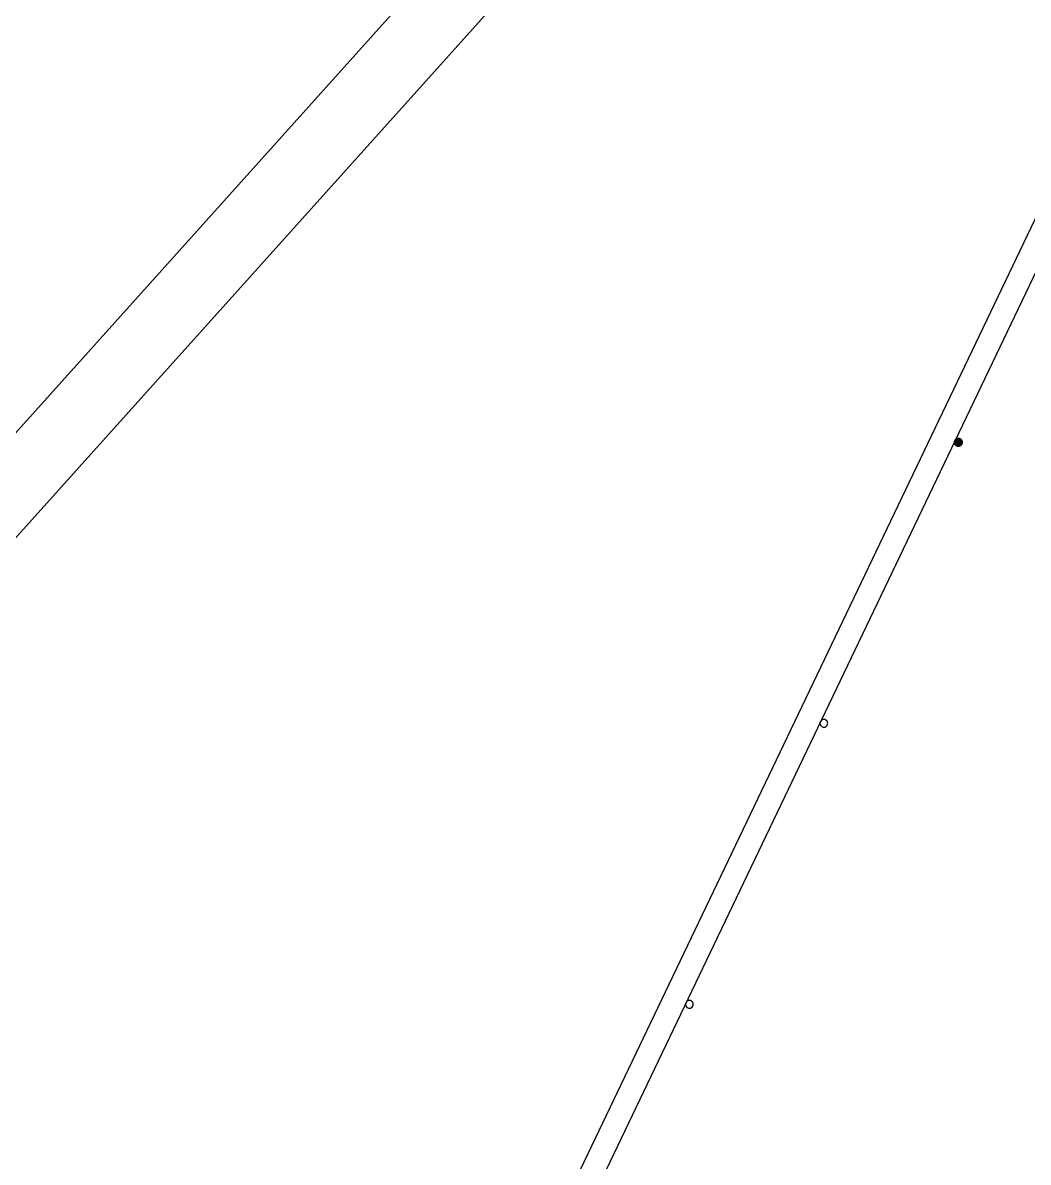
# Model space of a CAD drawing. Extents: x -1989 to 1557, y -2316 to 1157.
# Drawn here: x 258 to 903, y -777 to -46 of the extents above; entities that cross this region are included whole.
import ezdxf

# ---------------------------------------------------------------- set-up
doc = ezdxf.new("R2010")
doc.units = 0
doc.layers.get('0').update_dxf_attribs({"color": 13, "linetype": 'CONTINUOUS'})
for name, color, linetype in [('COLUMN', 5, 'CONTINUOUS'), ('DRAIN', 8, 'CONTINUOUS'), ('SITE', 250, 'CONTINUOUS')]:
    doc.layers.add(name, color=color, linetype=linetype)

# ---------------------------------------------------------------- blocks, each defined once
blk = doc.blocks.new('GROUP_1')
at = {"color": 7}
for p, q in [((997.01, 2001.39), (997.21, 2002.34)), ((997.01, 2001.39, 190), (997.21, 2002.34)), ((997.01, 2001.39, 190), (997.21, 2002.34, 190)), ((997.02, 2001.57), (997.01, 2001.39)), ((997.01, 2001.39), (997.02, 2001.2)), ((997.21, 2000.43), (997.01, 2001.39)), ((997.21, 2000.43, 190), (997.01, 2001.39)), ((997.01, 2001.39), (997.01, 2001.39, 190)), ((997.21, 2000.43, 190), (997.01, 2001.39, 190)), ((997.04, 2001.76), (997.02, 2001.57)), ((997.02, 2001.2), (997.04, 2001.01)), ((997.08, 2001.94), (997.04, 2001.76)), ((997.04, 2001.01), (997.08, 2000.83)), ((997.13, 2002.12), (997.08, 2001.94)), ((997.08, 2000.83), (997.13, 2000.65)), ((997.19, 2002.3), (997.13, 2002.12)), ((997.13, 2000.65), (997.19, 2000.47)), ((997.26, 2002.47), (997.19, 2002.3)), ((997.19, 2000.47), (997.26, 2000.3)), ((997.21, 2002.34), (997.44, 2002.78)), ((997.21, 2002.34, 190), (997.44, 2002.78)), ((997.21, 2002.34, 190), (997.44, 2002.78, 190)), ((997.21, 2002.34), (997.21, 2002.34, 190)), ((997.44, 2000), (997.21, 2000.43)), ((997.44, 2000, 190), (997.21, 2000.43)), ((997.21, 2000.43), (997.21, 2000.43, 190)), ((997.44, 2000, 190), (997.21, 2000.43, 190)), ((997.35, 2002.64), (997.26, 2002.47)), ((997.26, 2000.3), (997.35, 2000.14)), ((997.45, 2002.8), (997.35, 2002.64)), ((997.35, 2000.14), (997.45, 1999.98)), ((997.44, 2002.78), (997.75, 2003.15)), ((997.44, 2002.78, 190), (997.75, 2003.15)), ((997.44, 2002.78, 190), (997.75, 2003.15, 190)), ((997.44, 2002.78), (997.44, 2002.78, 190)), ((997.75, 1999.62), (997.44, 2000)), ((997.75, 1999.62, 190), (997.44, 2000)), ((997.44, 2000), (997.44, 2000, 190)), ((997.75, 1999.62, 190), (997.44, 2000, 190)), ((997.56, 2002.95), (997.45, 2002.8)), ((997.45, 1999.98), (997.56, 1999.83)), ((997.68, 2003.09), (997.56, 2002.95)), ((997.56, 1999.83), (997.68, 1999.69)), ((997.81, 2003.22), (997.68, 2003.09)), ((997.68, 1999.69), (997.81, 1999.55)), ((997.75, 2003.15), (998.13, 2003.47)), ((997.75, 2003.15, 190), (998.13, 2003.47)), ((997.75, 2003.15, 190), (998.13, 2003.47, 190)), ((997.75, 2003.15), (997.75, 2003.15, 190)), ((998.13, 1999.31), (997.75, 1999.62)), ((997.75, 1999.62), (997.75, 1999.62, 190)), ((998.13, 1999.31, 190), (997.75, 1999.62)), ((998.13, 1999.31, 190), (997.75, 1999.62, 190)), ((997.96, 2003.34), (997.81, 2003.22)), ((997.81, 1999.55), (997.96, 1999.43)), ((998.11, 2003.45), (997.96, 2003.34)), ((997.96, 1999.43), (998.11, 1999.32)), ((998.26, 2003.55), (998.11, 2003.45)), ((998.11, 1999.32), (998.26, 1999.22)), ((998.13, 2003.47), (998.56, 2003.7)), ((998.13, 2003.47, 190), (998.56, 2003.7)), ((998.13, 2003.47, 190), (998.56, 2003.7, 190)), ((998.13, 2003.47), (998.13, 2003.47, 190)), ((998.56, 1999.08), (998.13, 1999.31)), ((998.56, 1999.08, 190), (998.13, 1999.31)), ((998.13, 1999.31), (998.13, 1999.31, 190)), ((998.56, 1999.08, 190), (998.13, 1999.31, 190)), ((998.43, 2003.64), (998.26, 2003.55)), ((998.26, 1999.22), (998.43, 1999.13)), ((998.6, 2003.71), (998.43, 2003.64)), ((998.43, 1999.13), (998.6, 1999.06)), ((998.56, 2003.7), (999.51, 2003.89)), ((998.56, 2003.7, 190), (999.51, 2003.89)), ((998.56, 2003.7, 190), (999.51, 2003.89, 190)), ((998.56, 2003.7), (998.56, 2003.7, 190)), ((999.51, 1998.89), (998.56, 1999.08)), ((999.51, 1998.89, 190), (998.56, 1999.08)), ((998.56, 1999.08), (998.56, 1999.08, 190)), ((999.51, 1998.89, 190), (998.56, 1999.08, 190)), ((998.78, 2003.78), (998.6, 2003.71)), ((998.6, 1999.06), (998.78, 1999)), ((998.96, 2003.82), (998.78, 2003.78)), ((998.78, 1999), (998.96, 1998.95)), ((999.14, 2003.86), (998.96, 2003.82)), ((998.96, 1998.95), (999.14, 1998.92)), ((999.33, 2003.88), (999.14, 2003.86)), ((999.14, 1998.92), (999.33, 1998.89)), ((999.51, 2003.89), (999.33, 2003.88)), ((999.33, 1998.89), (999.51, 1998.89)), ((999.7, 2003.88), (999.51, 2003.89)), ((999.51, 2003.89), (1000.47, 2003.7)), ((999.51, 2003.89), (999.51, 2003.89, 190)), ((999.51, 2003.89, 190), (1000.47, 2003.7)), ((999.51, 2003.89, 190), (1000.47, 2003.7, 190)), ((1000.47, 1999.08), (999.51, 1998.89)), ((1000.47, 1999.08, 190), (999.51, 1998.89)), ((1000.47, 1999.08, 190), (999.51, 1998.89, 190)), ((999.51, 1998.89), (999.7, 1998.89)), ((999.51, 1998.89), (999.51, 1998.89, 190)), ((999.89, 2003.86), (999.7, 2003.88)), ((999.7, 1998.89), (999.89, 1998.92)), ((1000.07, 2003.82), (999.89, 2003.86)), ((999.89, 1998.92), (1000.07, 1998.95)), ((1000.25, 2003.78), (1000.07, 2003.82)), ((1000.07, 1998.95), (1000.25, 1999)), ((1000.43, 2003.71), (1000.25, 2003.78)), ((1000.25, 1999), (1000.43, 1999.06)), ((1000.6, 2003.64), (1000.43, 2003.71)), ((1000.43, 1999.06), (1000.6, 1999.13)), ((1000.47, 2003.7), (1000.9, 2003.47)), ((1000.47, 2003.7), (1000.47, 2003.7, 190)), ((1000.47, 2003.7, 190), (1000.9, 2003.47)), ((1000.47, 2003.7, 190), (1000.9, 2003.47, 190)), ((1000.9, 1999.31), (1000.47, 1999.08)), ((1000.9, 1999.31, 190), (1000.47, 1999.08)), ((1000.9, 1999.31, 190), (1000.47, 1999.08, 190)), ((1000.47, 1999.08), (1000.47, 1999.08, 190)), ((1000.76, 2003.55), (1000.6, 2003.64)), ((1000.6, 1999.13), (1000.76, 1999.22)), ((1000.92, 2003.45), (1000.76, 2003.55)), ((1000.76, 1999.22), (1000.92, 1999.32)), ((1000.9, 2003.47), (1001.28, 2003.15)), ((1000.9, 2003.47), (1000.9, 2003.47, 190)), ((1000.9, 2003.47, 190), (1001.28, 2003.15)), ((1000.9, 2003.47, 190), (1001.28, 2003.15, 190)), ((1001.28, 1999.62), (1000.9, 1999.31)), ((1001.28, 1999.62, 190), (1000.9, 1999.31)), ((1001.28, 1999.62, 190), (1000.9, 1999.31, 190)), ((1000.9, 1999.31), (1000.9, 1999.31, 190)), ((1001.07, 2003.34), (1000.92, 2003.45)), ((1000.92, 1999.32), (1001.07, 1999.43)), ((1001.22, 2003.22), (1001.07, 2003.34)), ((1001.07, 1999.43), (1001.22, 1999.55)), ((1001.35, 2003.09), (1001.22, 2003.22)), ((1001.22, 1999.55), (1001.35, 1999.69)), ((1001.28, 2003.15), (1001.59, 2002.78)), ((1001.28, 2003.15), (1001.28, 2003.15, 190)), ((1001.28, 2003.15, 190), (1001.59, 2002.78)), ((1001.28, 2003.15, 190), (1001.59, 2002.78, 190)), ((1001.59, 2000), (1001.28, 1999.62)), ((1001.59, 2000, 190), (1001.28, 1999.62)), ((1001.59, 2000, 190), (1001.28, 1999.62, 190)), ((1001.28, 1999.62), (1001.28, 1999.62, 190)), ((1001.47, 2002.95), (1001.35, 2003.09)), ((1001.35, 1999.69), (1001.47, 1999.83)), ((1001.58, 2002.8), (1001.47, 2002.95)), ((1001.47, 1999.83), (1001.58, 1999.98)), ((1001.68, 2002.64), (1001.58, 2002.8)), ((1001.58, 1999.98), (1001.68, 2000.14)), ((1001.59, 2002.78), (1001.82, 2002.34)), ((1001.59, 2002.78), (1001.59, 2002.78, 190)), ((1001.59, 2002.78, 190), (1001.82, 2002.34)), ((1001.59, 2002.78, 190), (1001.82, 2002.34, 190)), ((1001.82, 2000.43), (1001.59, 2000)), ((1001.82, 2000.43, 190), (1001.59, 2000)), ((1001.82, 2000.43, 190), (1001.59, 2000, 190)), ((1001.59, 2000), (1001.59, 2000, 190)), ((1001.77, 2002.47), (1001.68, 2002.64)), ((1001.68, 2000.14), (1001.77, 2000.3)), ((1001.84, 2002.3), (1001.77, 2002.47)), ((1001.77, 2000.3), (1001.84, 2000.47)), ((1001.82, 2002.34), (1002.01, 2001.39)), ((1001.82, 2002.34), (1001.82, 2002.34, 190)), ((1001.82, 2002.34, 190), (1002.01, 2001.39)), ((1001.82, 2002.34, 190), (1002.01, 2001.39, 190)), ((1002.01, 2001.39), (1001.82, 2000.43)), ((1002.01, 2001.39, 190), (1001.82, 2000.43)), ((1002.01, 2001.39, 190), (1001.82, 2000.43, 190)), ((1001.82, 2000.43), (1001.82, 2000.43, 190)), ((1001.9, 2002.12), (1001.84, 2002.3)), ((1001.84, 2000.47), (1001.9, 2000.65)), ((1001.95, 2001.94), (1001.9, 2002.12)), ((1001.9, 2000.65), (1001.95, 2000.83)), ((1001.99, 2001.76), (1001.95, 2001.94)), ((1001.95, 2000.83), (1001.99, 2001.01)), ((1002.01, 2001.57), (1001.99, 2001.76)), ((1001.99, 2001.01), (1002.01, 2001.2)), ((1002.01, 2001.39), (1002.01, 2001.57)), ((1002.01, 2001.2), (1002.01, 2001.39)), ((1002.01, 2001.39), (1002.01, 2001.39, 190))]:
    blk.add_line(p, q, dxfattribs=at)
at = {"layer": 'COLUMN', "color": 7}
for points in [[(1002.01, 2001.39, 0), (1001.94, 2002.01, 0), (1001.71, 2002.59, 0), (1001.34, 2003.1, 0), (1000.85, 2003.5, 0), (1000.29, 2003.76, 0), (999.67, 2003.88, 0), (999.05, 2003.84, 0), (998.45, 2003.65, 0), (997.92, 2003.31, 0), (997.49, 2002.86, 0), (997.19, 2002.31, 0), (997.03, 2001.7, 0), (997.03, 2001.07, 0), (997.19, 2000.47, 0), (997.49, 1999.92, 0), (997.92, 1999.46, 0), (998.45, 1999.13, 0), (999.05, 1998.93, 0), (999.67, 1998.89, 0), (1000.29, 1999.01, 0), (1000.85, 1999.28, 0), (1001.34, 1999.68, 0), (1001.71, 2000.18, 0), (1001.94, 2000.77, 0), (1002.01, 2001.39, 0)], [(915.72, 1820.96, 0), (915.65, 1821.58, 0), (915.41, 1822.16, 0), (915.05, 1822.67, 0), (914.56, 1823.07, 0), (914, 1823.34, 0), (913.38, 1823.46, 0), (912.76, 1823.42, 0), (912.16, 1823.22, 0), (911.63, 1822.89, 0), (911.2, 1822.43, 0), (910.9, 1821.88, 0), (910.74, 1821.27, 0), (910.74, 1820.65, 0), (910.9, 1820.04, 0), (911.2, 1819.49, 0), (911.63, 1819.03, 0), (912.16, 1818.7, 0), (912.76, 1818.5, 0), (913.38, 1818.47, 0), (914, 1818.58, 0), (914.56, 1818.85, 0), (915.05, 1819.25, 0), (915.41, 1819.76, 0), (915.65, 1820.34, 0), (915.72, 1820.96, 0)], [(829.43, 1640.53, 0), (829.35, 1641.16, 0), (829.12, 1641.74, 0), (828.76, 1642.24, 0), (828.27, 1642.64, 0), (827.71, 1642.91, 0), (827.09, 1643.03, 0), (826.46, 1642.99, 0), (825.87, 1642.8, 0), (825.34, 1642.46, 0), (824.91, 1642, 0), (824.61, 1641.45, 0), (824.45, 1640.85, 0), (824.45, 1640.22, 0), (824.61, 1639.61, 0), (824.91, 1639.06, 0), (825.34, 1638.61, 0), (825.87, 1638.27, 0), (826.46, 1638.08, 0), (827.09, 1638.04, 0), (827.71, 1638.16, 0), (828.27, 1638.42, 0), (828.76, 1638.82, 0), (829.12, 1639.33, 0), (829.35, 1639.91, 0), (829.43, 1640.53, 0)]]:
    blk.add_polyline3d(points, close=True, dxfattribs=at)
at = {"layer": 'DRAIN', "color": 7}
for points in [[(65.87, 1641.29, 0), (1689.79, 3450.49, 0)], [(65.87, 1573.92, 0), (1620.83, 3306.29, 0)]]:
    blk.add_polyline3d(points, dxfattribs=at)
at = {"layer": 'SITE', "color": 7}
for points in [[(1683.97, 3473.09, 0), (36.01, 27.35, 0)], [(1697.51, 3466.62, 0), (49.55, 20.88, 0)]]:
    blk.add_polyline3d(points, dxfattribs=at)
at = {"layer": 'COLUMN', "color": 7}
mesh = blk.add_polyface(dxfattribs=at)
corners = [(997.02, 2001.2), (997.02, 2001.57), (997.01, 2001.39), (997.04, 2001.01), (997.04, 2001.76), (997.08, 2000.83), (997.08, 2001.94), (997.13, 2000.65), (997.13, 2002.12), (997.19, 2000.47), (997.19, 2002.3), (997.26, 2000.3), (997.26, 2002.47), (997.35, 2000.14), (997.35, 2002.64), (997.45, 1999.98), (997.45, 2002.8), (997.56, 1999.83), (997.56, 2002.95), (997.68, 1999.69), (997.68, 2003.09), (997.81, 1999.55), (997.81, 2003.22), (997.96, 1999.43), (997.96, 2003.34), (998.11, 1999.32), (998.11, 2003.45), (998.26, 1999.22), (998.26, 2003.55), (998.43, 1999.13), (998.43, 2003.64), (998.6, 1999.06), (998.6, 2003.71), (998.78, 1999), (998.78, 2003.78), (998.96, 1998.95), (998.96, 2003.82), (999.14, 1998.92), (999.14, 2003.86), (999.33, 1998.89), (999.33, 2003.88), (999.51, 1998.89), (999.51, 2003.89), (999.7, 1998.89), (999.7, 2003.88), (999.89, 1998.92), (999.89, 2003.86), (1000.07, 1998.95), (1000.07, 2003.82), (1000.25, 1999), (1000.25, 2003.78), (1000.43, 1999.06), (1000.43, 2003.71), (1000.6, 1999.13), (1000.6, 2003.64), (1000.76, 1999.22), (1000.76, 2003.55), (1000.92, 1999.32), (1000.92, 2003.45), (1001.07, 1999.43), (1001.07, 2003.34), (1001.22, 1999.55), (1001.22, 2003.22), (1001.35, 1999.69), (1001.35, 2003.09), (1001.47, 1999.83), (1001.47, 2002.95), (1001.58, 1999.98), (1001.58, 2002.8), (1001.68, 2000.14), (1001.68, 2002.64), (1001.77, 2000.3), (1001.77, 2002.47), (1001.84, 2000.47), (1001.84, 2002.3), (1001.9, 2000.65), (1001.9, 2002.12), (1001.95, 2000.83), (1001.95, 2001.94), (1001.99, 2001.01), (1001.99, 2001.76), (1002.01, 2001.2), (1002.01, 2001.57), (1002.01, 2001.39)]
mesh.append_faces([[corners[k] for k in face] for face in [(0, 1, 2), (82, 81, 83)]], dxfattribs={"vtx0": -1, "color": 7})
mesh.append_faces([[corners[k] for k in face] for face in [(1, 3, 4), (4, 5, 6), (6, 7, 8), (8, 9, 10), (10, 11, 12), (12, 13, 14), (14, 15, 16), (16, 17, 18), (18, 19, 20), (20, 21, 22), (22, 23, 24), (24, 25, 26), (26, 27, 28), (28, 29, 30), (30, 31, 32), (32, 33, 34), (34, 35, 36), (36, 37, 38), (38, 39, 40), (40, 41, 42), (42, 43, 44), (44, 45, 46), (46, 47, 48), (48, 49, 50), (50, 51, 52), (52, 53, 54), (54, 55, 56), (56, 57, 58), (58, 59, 60), (60, 61, 62), (62, 63, 64), (64, 65, 66), (66, 67, 68), (68, 69, 70), (70, 71, 72), (72, 73, 74), (74, 75, 76), (76, 77, 78), (78, 79, 80), (80, 81, 82)]], dxfattribs={"vtx0": -1, "vtx1": -1, "color": 7})
mesh.append_faces([[corners[k] for k in face] for face in [(1, 0, 3), (4, 3, 5), (6, 5, 7), (8, 7, 9), (10, 9, 11), (12, 11, 13), (14, 13, 15), (16, 15, 17), (18, 17, 19), (20, 19, 21), (22, 21, 23), (24, 23, 25), (26, 25, 27), (28, 27, 29), (30, 29, 31), (32, 31, 33), (34, 33, 35), (36, 35, 37), (38, 37, 39), (40, 39, 41), (42, 41, 43), (44, 43, 45), (46, 45, 47), (48, 47, 49), (50, 49, 51), (52, 51, 53), (54, 53, 55), (56, 55, 57), (58, 57, 59), (60, 59, 61), (62, 61, 63), (64, 63, 65), (66, 65, 67), (68, 67, 69), (70, 69, 71), (72, 71, 73), (74, 73, 75), (76, 75, 77), (78, 77, 79), (80, 79, 81)]], dxfattribs={"vtx0": -1, "vtx2": -1, "color": 7})
mesh = blk.add_polyface(dxfattribs=at)
corners = [(997.21, 2002.34), (997.21, 2000.43), (997.01, 2001.39), (997.44, 2002.78), (997.44, 2000), (997.75, 2003.15), (997.75, 1999.62), (998.13, 2003.47), (998.13, 1999.31), (998.56, 2003.7), (998.56, 1999.08), (999.51, 2003.89), (999.51, 1998.89), (1000.47, 2003.7), (1000.47, 1999.08), (1000.9, 2003.47), (1000.9, 1999.31), (1001.28, 2003.15), (1001.28, 1999.62), (1001.59, 2002.78), (1001.59, 2000), (1001.82, 2002.34), (1001.82, 2000.43), (1002.01, 2001.39)]
mesh.append_faces([[corners[k] for k in face] for face in [(0, 1, 2), (22, 21, 23)]], dxfattribs={"vtx0": -1, "color": 7})
mesh.append_faces([[corners[k] for k in face] for face in [(1, 3, 4), (4, 5, 6), (6, 7, 8), (8, 9, 10), (10, 11, 12), (12, 13, 14), (14, 15, 16), (16, 17, 18), (18, 19, 20), (20, 21, 22)]], dxfattribs={"vtx0": -1, "vtx1": -1, "color": 7})
mesh.append_faces([[corners[k] for k in face] for face in [(1, 0, 3), (4, 3, 5), (6, 5, 7), (8, 7, 9), (10, 9, 11), (12, 11, 13), (14, 13, 15), (16, 15, 17), (18, 17, 19), (20, 19, 21)]], dxfattribs={"vtx0": -1, "vtx2": -1, "color": 7})
mesh = blk.add_polyface(dxfattribs=at)
corners = [(997.21, 2000.43, 190), (997.21, 2002.34, 190), (997.01, 2001.39, 190), (997.44, 2000, 190), (997.44, 2002.78, 190), (997.75, 1999.62, 190), (997.75, 2003.15, 190), (998.13, 1999.31, 190), (998.13, 2003.47, 190), (998.56, 1999.08, 190), (998.56, 2003.7, 190), (999.51, 1998.89, 190), (999.51, 2003.89, 190), (1000.47, 1999.08, 190), (1000.47, 2003.7, 190), (1000.9, 1999.31, 190), (1000.9, 2003.47, 190), (1001.28, 1999.62, 190), (1001.28, 2003.15, 190), (1001.59, 2000, 190), (1001.59, 2002.78, 190), (1001.82, 2000.43, 190), (1001.82, 2002.34, 190), (1002.01, 2001.39, 190)]
mesh.append_faces([[corners[k] for k in face] for face in [(0, 1, 2), (22, 21, 23)]], dxfattribs={"vtx0": -1, "color": 7})
mesh.append_faces([[corners[k] for k in face] for face in [(1, 3, 4), (4, 5, 6), (6, 7, 8), (8, 9, 10), (10, 11, 12), (12, 13, 14), (14, 15, 16), (16, 17, 18), (18, 19, 20), (20, 21, 22)]], dxfattribs={"vtx0": -1, "vtx1": -1, "color": 7})
mesh.append_faces([[corners[k] for k in face] for face in [(1, 0, 3), (4, 3, 5), (6, 5, 7), (8, 7, 9), (10, 9, 11), (12, 11, 13), (14, 13, 15), (16, 15, 17), (18, 17, 19), (20, 19, 21)]], dxfattribs={"vtx0": -1, "vtx2": -1, "color": 7})
mesh = blk.add_polyface(dxfattribs=at)
corners = [(997.21, 2002.34), (997.01, 2001.39), (997.01, 2001.39, 190)]
mesh.append_faces([[corners[k] for k in face] for face in [(0, 1, 2)]], dxfattribs={"color": 7})
mesh = blk.add_polyface(dxfattribs=at)
corners = [(997.21, 2002.34), (997.01, 2001.39, 190), (997.21, 2002.34, 190)]
mesh.append_faces([[corners[k] for k in face] for face in [(0, 1, 2)]], dxfattribs={"color": 7})
mesh = blk.add_polyface(dxfattribs=at)
corners = [(997.01, 2001.39), (997.21, 2000.43), (997.21, 2000.43, 190)]
mesh.append_faces([[corners[k] for k in face] for face in [(0, 1, 2)]], dxfattribs={"color": 7})
mesh = blk.add_polyface(dxfattribs=at)
corners = [(997.01, 2001.39), (997.21, 2000.43, 190), (997.01, 2001.39, 190)]
mesh.append_faces([[corners[k] for k in face] for face in [(0, 1, 2)]], dxfattribs={"color": 7})
mesh = blk.add_polyface(dxfattribs=at)
corners = [(997.44, 2002.78), (997.21, 2002.34), (997.21, 2002.34, 190)]
mesh.append_faces([[corners[k] for k in face] for face in [(0, 1, 2)]], dxfattribs={"color": 7})
mesh = blk.add_polyface(dxfattribs=at)
corners = [(997.44, 2002.78), (997.21, 2002.34, 190), (997.44, 2002.78, 190)]
mesh.append_faces([[corners[k] for k in face] for face in [(0, 1, 2)]], dxfattribs={"color": 7})
mesh = blk.add_polyface(dxfattribs=at)
corners = [(997.21, 2000.43), (997.44, 2000), (997.44, 2000, 190)]
mesh.append_faces([[corners[k] for k in face] for face in [(0, 1, 2)]], dxfattribs={"color": 7})
mesh = blk.add_polyface(dxfattribs=at)
corners = [(997.21, 2000.43), (997.44, 2000, 190), (997.21, 2000.43, 190)]
mesh.append_faces([[corners[k] for k in face] for face in [(0, 1, 2)]], dxfattribs={"color": 7})
mesh = blk.add_polyface(dxfattribs=at)
corners = [(997.75, 2003.15), (997.44, 2002.78), (997.44, 2002.78, 190)]
mesh.append_faces([[corners[k] for k in face] for face in [(0, 1, 2)]], dxfattribs={"color": 7})
mesh = blk.add_polyface(dxfattribs=at)
corners = [(997.75, 2003.15), (997.44, 2002.78, 190), (997.75, 2003.15, 190)]
mesh.append_faces([[corners[k] for k in face] for face in [(0, 1, 2)]], dxfattribs={"color": 7})
mesh = blk.add_polyface(dxfattribs=at)
corners = [(997.44, 2000), (997.75, 1999.62), (997.75, 1999.62, 190)]
mesh.append_faces([[corners[k] for k in face] for face in [(0, 1, 2)]], dxfattribs={"color": 7})
mesh = blk.add_polyface(dxfattribs=at)
corners = [(997.44, 2000), (997.75, 1999.62, 190), (997.44, 2000, 190)]
mesh.append_faces([[corners[k] for k in face] for face in [(0, 1, 2)]], dxfattribs={"color": 7})
mesh = blk.add_polyface(dxfattribs=at)
corners = [(997.75, 2003.15, 190), (998.13, 2003.47), (997.75, 2003.15)]
mesh.append_faces([[corners[k] for k in face] for face in [(0, 1, 2)]], dxfattribs={"color": 7})
mesh = blk.add_polyface(dxfattribs=at)
corners = [(998.13, 2003.47, 190), (998.13, 2003.47), (997.75, 2003.15, 190)]
mesh.append_faces([[corners[k] for k in face] for face in [(0, 1, 2)]], dxfattribs={"color": 7})
mesh = blk.add_polyface(dxfattribs=at)
corners = [(998.13, 1999.31, 190), (997.75, 1999.62), (998.13, 1999.31)]
mesh.append_faces([[corners[k] for k in face] for face in [(0, 1, 2)]], dxfattribs={"color": 7})
mesh = blk.add_polyface(dxfattribs=at)
corners = [(997.75, 1999.62, 190), (997.75, 1999.62), (998.13, 1999.31, 190)]
mesh.append_faces([[corners[k] for k in face] for face in [(0, 1, 2)]], dxfattribs={"color": 7})
mesh = blk.add_polyface(dxfattribs=at)
corners = [(998.13, 2003.47, 190), (998.56, 2003.7), (998.13, 2003.47)]
mesh.append_faces([[corners[k] for k in face] for face in [(0, 1, 2)]], dxfattribs={"color": 7})
mesh = blk.add_polyface(dxfattribs=at)
corners = [(998.56, 2003.7, 190), (998.56, 2003.7), (998.13, 2003.47, 190)]
mesh.append_faces([[corners[k] for k in face] for face in [(0, 1, 2)]], dxfattribs={"color": 7})
mesh = blk.add_polyface(dxfattribs=at)
corners = [(998.56, 1999.08, 190), (998.13, 1999.31), (998.56, 1999.08)]
mesh.append_faces([[corners[k] for k in face] for face in [(0, 1, 2)]], dxfattribs={"color": 7})
mesh = blk.add_polyface(dxfattribs=at)
corners = [(998.13, 1999.31, 190), (998.13, 1999.31), (998.56, 1999.08, 190)]
mesh.append_faces([[corners[k] for k in face] for face in [(0, 1, 2)]], dxfattribs={"color": 7})
mesh = blk.add_polyface(dxfattribs=at)
corners = [(998.56, 2003.7, 190), (999.51, 2003.89), (998.56, 2003.7)]
mesh.append_faces([[corners[k] for k in face] for face in [(0, 1, 2)]], dxfattribs={"color": 7})
mesh = blk.add_polyface(dxfattribs=at)
corners = [(999.51, 2003.89, 190), (999.51, 2003.89), (998.56, 2003.7, 190)]
mesh.append_faces([[corners[k] for k in face] for face in [(0, 1, 2)]], dxfattribs={"color": 7})
mesh = blk.add_polyface(dxfattribs=at)
corners = [(999.51, 1998.89, 190), (998.56, 1999.08), (999.51, 1998.89)]
mesh.append_faces([[corners[k] for k in face] for face in [(0, 1, 2)]], dxfattribs={"color": 7})
mesh = blk.add_polyface(dxfattribs=at)
corners = [(998.56, 1999.08, 190), (998.56, 1999.08), (999.51, 1998.89, 190)]
mesh.append_faces([[corners[k] for k in face] for face in [(0, 1, 2)]], dxfattribs={"color": 7})
mesh = blk.add_polyface(dxfattribs=at)
corners = [(999.51, 2003.89, 190), (1000.47, 2003.7), (999.51, 2003.89)]
mesh.append_faces([[corners[k] for k in face] for face in [(0, 1, 2)]], dxfattribs={"color": 7})
mesh = blk.add_polyface(dxfattribs=at)
corners = [(1000.47, 2003.7, 190), (1000.47, 2003.7), (999.51, 2003.89, 190)]
mesh.append_faces([[corners[k] for k in face] for face in [(0, 1, 2)]], dxfattribs={"color": 7})
mesh = blk.add_polyface(dxfattribs=at)
corners = [(1000.47, 1999.08, 190), (999.51, 1998.89), (1000.47, 1999.08)]
mesh.append_faces([[corners[k] for k in face] for face in [(0, 1, 2)]], dxfattribs={"color": 7})
mesh = blk.add_polyface(dxfattribs=at)
corners = [(999.51, 1998.89, 190), (999.51, 1998.89), (1000.47, 1999.08, 190)]
mesh.append_faces([[corners[k] for k in face] for face in [(0, 1, 2)]], dxfattribs={"color": 7})
mesh = blk.add_polyface(dxfattribs=at)
corners = [(1000.47, 2003.7, 190), (1000.9, 2003.47), (1000.47, 2003.7)]
mesh.append_faces([[corners[k] for k in face] for face in [(0, 1, 2)]], dxfattribs={"color": 7})
mesh = blk.add_polyface(dxfattribs=at)
corners = [(1000.9, 2003.47, 190), (1000.9, 2003.47), (1000.47, 2003.7, 190)]
mesh.append_faces([[corners[k] for k in face] for face in [(0, 1, 2)]], dxfattribs={"color": 7})
mesh = blk.add_polyface(dxfattribs=at)
corners = [(1000.9, 1999.31, 190), (1000.47, 1999.08), (1000.9, 1999.31)]
mesh.append_faces([[corners[k] for k in face] for face in [(0, 1, 2)]], dxfattribs={"color": 7})
mesh = blk.add_polyface(dxfattribs=at)
corners = [(1000.47, 1999.08, 190), (1000.47, 1999.08), (1000.9, 1999.31, 190)]
mesh.append_faces([[corners[k] for k in face] for face in [(0, 1, 2)]], dxfattribs={"color": 7})
mesh = blk.add_polyface(dxfattribs=at)
corners = [(1000.9, 2003.47, 190), (1001.28, 2003.15), (1000.9, 2003.47)]
mesh.append_faces([[corners[k] for k in face] for face in [(0, 1, 2)]], dxfattribs={"color": 7})
mesh = blk.add_polyface(dxfattribs=at)
corners = [(1001.28, 2003.15, 190), (1001.28, 2003.15), (1000.9, 2003.47, 190)]
mesh.append_faces([[corners[k] for k in face] for face in [(0, 1, 2)]], dxfattribs={"color": 7})
mesh = blk.add_polyface(dxfattribs=at)
corners = [(1001.28, 1999.62, 190), (1000.9, 1999.31), (1001.28, 1999.62)]
mesh.append_faces([[corners[k] for k in face] for face in [(0, 1, 2)]], dxfattribs={"color": 7})
mesh = blk.add_polyface(dxfattribs=at)
corners = [(1000.9, 1999.31, 190), (1000.9, 1999.31), (1001.28, 1999.62, 190)]
mesh.append_faces([[corners[k] for k in face] for face in [(0, 1, 2)]], dxfattribs={"color": 7})
mesh = blk.add_polyface(dxfattribs=at)
corners = [(1001.28, 2003.15, 190), (1001.59, 2002.78), (1001.28, 2003.15)]
mesh.append_faces([[corners[k] for k in face] for face in [(0, 1, 2)]], dxfattribs={"color": 7})
mesh = blk.add_polyface(dxfattribs=at)
corners = [(1001.28, 2003.15, 190), (1001.59, 2002.78, 190), (1001.59, 2002.78)]
mesh.append_faces([[corners[k] for k in face] for face in [(0, 1, 2)]], dxfattribs={"color": 7})
mesh = blk.add_polyface(dxfattribs=at)
corners = [(1001.59, 2000, 190), (1001.28, 1999.62), (1001.59, 2000)]
mesh.append_faces([[corners[k] for k in face] for face in [(0, 1, 2)]], dxfattribs={"color": 7})
mesh = blk.add_polyface(dxfattribs=at)
corners = [(1001.59, 2000, 190), (1001.28, 1999.62, 190), (1001.28, 1999.62)]
mesh.append_faces([[corners[k] for k in face] for face in [(0, 1, 2)]], dxfattribs={"color": 7})
mesh = blk.add_polyface(dxfattribs=at)
corners = [(1001.59, 2002.78, 190), (1001.82, 2002.34), (1001.59, 2002.78)]
mesh.append_faces([[corners[k] for k in face] for face in [(0, 1, 2)]], dxfattribs={"color": 7})
mesh = blk.add_polyface(dxfattribs=at)
corners = [(1001.59, 2002.78, 190), (1001.82, 2002.34, 190), (1001.82, 2002.34)]
mesh.append_faces([[corners[k] for k in face] for face in [(0, 1, 2)]], dxfattribs={"color": 7})
mesh = blk.add_polyface(dxfattribs=at)
corners = [(1001.82, 2000.43, 190), (1001.59, 2000), (1001.82, 2000.43)]
mesh.append_faces([[corners[k] for k in face] for face in [(0, 1, 2)]], dxfattribs={"color": 7})
mesh = blk.add_polyface(dxfattribs=at)
corners = [(1001.82, 2000.43, 190), (1001.59, 2000, 190), (1001.59, 2000)]
mesh.append_faces([[corners[k] for k in face] for face in [(0, 1, 2)]], dxfattribs={"color": 7})
mesh = blk.add_polyface(dxfattribs=at)
corners = [(1001.82, 2002.34, 190), (1002.01, 2001.39), (1001.82, 2002.34)]
mesh.append_faces([[corners[k] for k in face] for face in [(0, 1, 2)]], dxfattribs={"color": 7})
mesh = blk.add_polyface(dxfattribs=at)
corners = [(1001.82, 2002.34, 190), (1002.01, 2001.39, 190), (1002.01, 2001.39)]
mesh.append_faces([[corners[k] for k in face] for face in [(0, 1, 2)]], dxfattribs={"color": 7})
mesh = blk.add_polyface(dxfattribs=at)
corners = [(1002.01, 2001.39, 190), (1001.82, 2000.43), (1002.01, 2001.39)]
mesh.append_faces([[corners[k] for k in face] for face in [(0, 1, 2)]], dxfattribs={"color": 7})
mesh = blk.add_polyface(dxfattribs=at)
corners = [(1002.01, 2001.39, 190), (1001.82, 2000.43, 190), (1001.82, 2000.43)]
mesh.append_faces([[corners[k] for k in face] for face in [(0, 1, 2)]], dxfattribs={"color": 7})

msp = doc.modelspace()

# ---------------------------------------------------------------- block references
at = {"color": 7}
msp.add_blockref('GROUP_1', (-140.87, -2316.29), dxfattribs=at)

doc.saveas('drawing.dxf')
